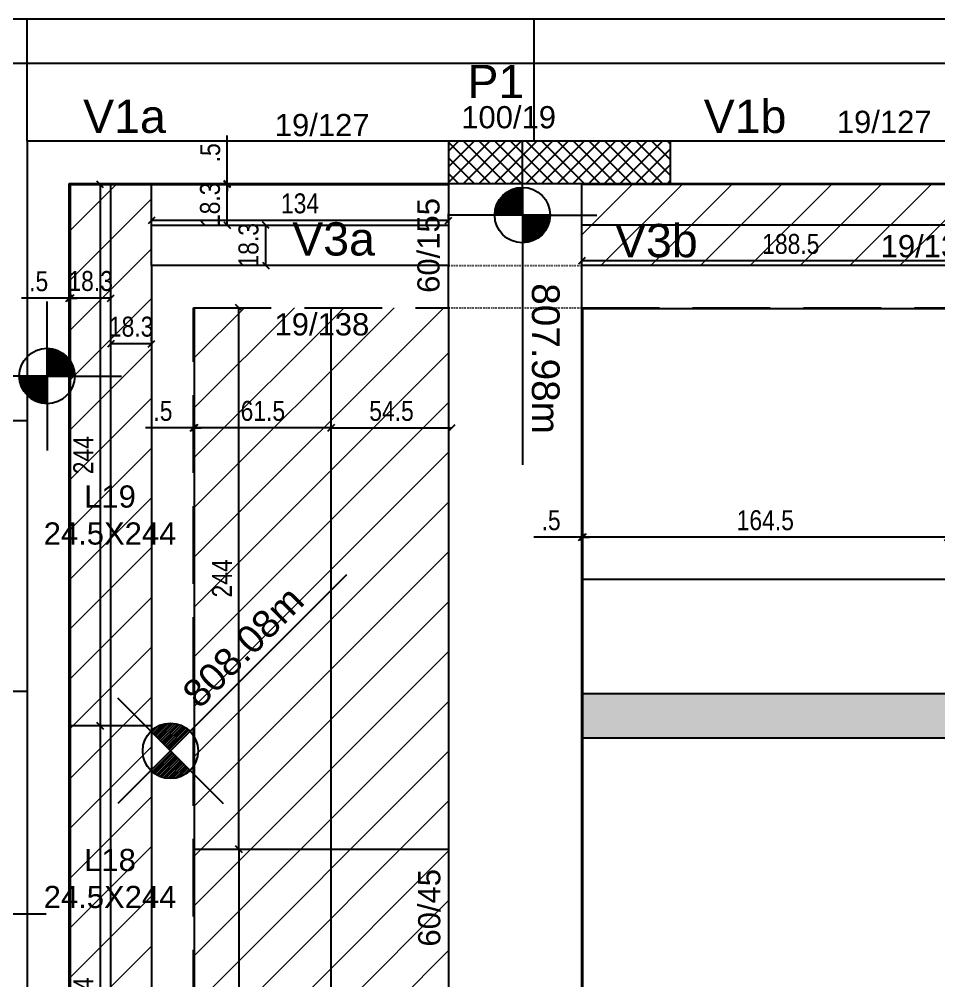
# Model space of a CAD drawing. Extents: x 2487 to 8815, y 325 to 3946.
# Drawn here: x 3078.5 to 3493.1, y 2536.6 to 2970 of the extents above; entities that cross this region are included whole.
import ezdxf

# ---------------------------------------------------------------- set-up
doc = ezdxf.new("R2010")
doc.units = 0
doc.linetypes.add('ESTILO_TQS_0001', pattern=[1, 0.7, -0.3])
doc.linetypes.add('ESTILO_TQS_0002', pattern=[0.4, 0.1, -0.3])
for name, color, linetype in [('1', 1, 'Continuous'), ('3', 3, 'Continuous'), ('4', 4, 'Continuous'), ('6', 6, 'Continuous'), ('AUX00', 7, 'Continuous'), ('COTA', 241, 'Continuous'), ('Painéis', 200, 'Continuous'), ('Pilares', 5, 'Continuous')]:
    doc.layers.add(name, color=color, linetype=linetype)
doc.layers.add('Hachura', color=251, linetype='Continuous', lineweight=9)
doc.layers.add('REAPROVEITAMENTO', color=251, linetype='Continuous', lineweight=9)
doc.styles.add('COTA TECNICA-50', font='techl___.ttf', dxfattribs={"height": 9})
doc.styles.get("Standard").update_dxf_attribs({"font": 'arial.ttf'})
doc.dimstyles.new('COTA PAINEL-50', dxfattribs={"dimtxt": 9, "dimasz": 3, "dimexe": 3, "dimexo": 3, "dimgap": 3, "dimtad": 1, "dimdec": 1, "dimzin": 12, "dimdsep": 46, "dimtxsty": 'COTA TECNICA-50', "dimblk1": 'OBLIQUE', "dimblk2": 'OBLIQUE', "dimsah": 1, "dimcen": 0.9, "dimclrd": 4, "dimclre": 4, "dimclrt": 240, "dimadec": 1, "dimazin": 3, "dimtfac": 1, "dimtdec": 1, "dimtmove": 0, "dimatfit": 3, "dimfxl": 1, "dimtolj": 1, "dimtzin": 12, "dimarcsym": 0})

# ---------------------------------------------------------------- blocks, each defined once
blk = doc.blocks.new('_Oblique')
at = {"color": 0, "linetype": 'ByBlock', "lineweight": -2}
blk.add_line((-0.5, -0.5), (0.5, 0.5), dxfattribs=at)
blk = doc.blocks.new('*D127')
at = {"layer": 'COTA', "color": 4, "lineweight": -2, "transparency": 16777216}
blk.add_line((3219.13, 2785.81), (3157.63, 2785.81), dxfattribs=at)
at = {"layer": 'Defpoints', "color": 0, "transparency": 16777216}
for p in [(3157.63, 2785.81), (3157.63, 2785.81), (3219.13, 2785.81)]:
    blk.add_point(p, dxfattribs=at)
at = {"layer": 'COTA', "color": 4, "lineweight": -2, "transparency": 16777216, "xscale": 3, "yscale": 3, "zscale": 3, "rotation": 180}
blk.add_blockref('_Oblique', (3157.63, 2785.81), dxfattribs=at)
at = {"layer": 'COTA', "color": 4, "lineweight": -2, "transparency": 16777216, "xscale": 3, "yscale": 3, "zscale": 3}
blk.add_blockref('_Oblique', (3219.13, 2785.81), dxfattribs=at)
at = {"layer": 'COTA', "color": 240, "transparency": 16777216, "insert": (3188.38, 2793.41), "char_height": 9, "attachment_point": 5, "style": 'COTA TECNICA-50'}
blk.add_mtext('\\A1;61.5', dxfattribs=at)
blk = doc.blocks.new('*D128')
at = {"layer": 'COTA', "color": 4, "lineweight": -2, "transparency": 16777216}
for p, q in [((3157.13, 2785.81), (3135.53, 2785.81)), ((3157.63, 2785.81), (3157.13, 2785.81)), ((3157.63, 2785.81), (3160.63, 2785.81))]:
    blk.add_line(p, q, dxfattribs=at)
at = {"layer": 'Defpoints', "color": 0, "transparency": 16777216}
for p in [(3157.13, 2785.81), (3157.13, 2785.81), (3157.63, 2785.81)]:
    blk.add_point(p, dxfattribs=at)
at = {"layer": 'COTA', "color": 4, "lineweight": -2, "transparency": 16777216, "xscale": 3, "yscale": 3, "zscale": 3}
blk.add_blockref('_Oblique', (3157.13, 2785.81), dxfattribs=at)
at = {"layer": 'COTA', "color": 4, "lineweight": -2, "transparency": 16777216, "xscale": 3, "yscale": 3, "zscale": 3, "rotation": 180}
blk.add_blockref('_Oblique', (3157.63, 2785.81), dxfattribs=at)
at = {"layer": 'COTA', "color": 240, "transparency": 16777216, "insert": (3143.33, 2793.41), "char_height": 9, "attachment_point": 5, "style": 'COTA TECNICA-50'}
blk.add_mtext('\\A1;.5', dxfattribs=at)
blk = doc.blocks.new('*D129')
at = {"layer": 'COTA', "color": 4, "lineweight": -2, "transparency": 16777216}
for p, q in [((3160.63, 2839.98), (3180.51, 2839.98)), ((3177.51, 2595.98), (3177.51, 2839.98)), ((3160.63, 2595.98), (3180.51, 2595.98))]:
    blk.add_line(p, q, dxfattribs=at)
at = {"layer": 'Defpoints', "color": 0, "transparency": 16777216}
for p in [(3157.63, 2839.98), (3177.51, 2839.98), (3157.63, 2595.98)]:
    blk.add_point(p, dxfattribs=at)
at = {"layer": 'COTA', "color": 4, "lineweight": -2, "transparency": 16777216, "xscale": 3, "yscale": 3, "zscale": 3}
for p, rotation in [((3177.51, 2839.98), 90), ((3177.51, 2595.98), 270)]:
    blk.add_blockref('_Oblique', p, dxfattribs=dict(at, rotation=rotation))
at = {"layer": 'COTA', "color": 240, "transparency": 16777216, "insert": (3169.94, 2717.98), "char_height": 9, "attachment_point": 5, "rotation": 90, "style": 'COTA TECNICA-50'}
blk.add_mtext('\\A1;244', dxfattribs=at)
blk = doc.blocks.new('*D130')
at = {"layer": 'COTA', "color": 4, "lineweight": -2, "transparency": 16777216}
for p, q in [((3160.63, 2595.98), (3180.51, 2595.98)), ((3177.51, 2595.98), (3177.51, 2406.48)), ((3160.63, 2406.48), (3180.51, 2406.48))]:
    blk.add_line(p, q, dxfattribs=at)
at = {"layer": 'Defpoints', "color": 0, "transparency": 16777216}
for p in [(3157.63, 2595.98), (3157.63, 2406.48), (3177.51, 2406.48)]:
    blk.add_point(p, dxfattribs=at)
at = {"layer": 'COTA', "color": 4, "lineweight": -2, "transparency": 16777216, "xscale": 3, "yscale": 3, "zscale": 3}
for p, rotation in [((3177.51, 2595.98), 90), ((3177.51, 2406.48), 270)]:
    blk.add_blockref('_Oblique', p, dxfattribs=dict(at, rotation=rotation))
at = {"layer": 'COTA', "color": 240, "transparency": 16777216, "insert": (3169.88, 2501.23), "char_height": 9, "attachment_point": 5, "rotation": 90, "style": 'COTA TECNICA-50'}
blk.add_mtext('\\A1;189.5', dxfattribs=at)
blk = doc.blocks.new('*D138')
at = {"layer": 'COTA', "color": 4, "lineweight": -2, "transparency": 16777216}
for p, q in [((3219.13, 2785.81), (3273.62, 2785.81)), ((3219.13, 2782.81), (3219.13, 2782.81))]:
    blk.add_line(p, q, dxfattribs=at)
at = {"layer": 'Defpoints', "color": 0, "transparency": 16777216}
for p in [(3219.13, 2785.81), (3273.62, 2785.81), (3273.62, 2785.81)]:
    blk.add_point(p, dxfattribs=at)
at = {"layer": 'COTA', "color": 4, "lineweight": -2, "transparency": 16777216, "xscale": 3, "yscale": 3, "zscale": 3, "rotation": 180}
blk.add_blockref('_Oblique', (3219.13, 2785.81), dxfattribs=at)
at = {"layer": 'COTA', "color": 4, "lineweight": -2, "transparency": 16777216, "xscale": 3, "yscale": 3, "zscale": 3}
blk.add_blockref('_Oblique', (3273.62, 2785.81), dxfattribs=at)
at = {"layer": 'COTA', "color": 240, "transparency": 16777216, "insert": (3246.37, 2793.41), "char_height": 9, "attachment_point": 5, "style": 'COTA TECNICA-50'}
blk.add_mtext('\\A1;54.5', dxfattribs=at)
blk = doc.blocks.new('*D164')
at = {"layer": 'COTA', "color": 4, "lineweight": -2, "transparency": 16777216}
blk.add_line((3497.12, 2736.53), (3332.62, 2736.53), dxfattribs=at)
at = {"layer": 'Defpoints', "color": 0, "transparency": 16777216}
for p in [(3332.62, 2736.53), (3332.62, 2736.53), (3497.12, 2736.53)]:
    blk.add_point(p, dxfattribs=at)
at = {"layer": 'COTA', "color": 4, "lineweight": -2, "transparency": 16777216, "xscale": 3, "yscale": 3, "zscale": 3, "rotation": 180}
blk.add_blockref('_Oblique', (3332.62, 2736.53), dxfattribs=at)
at = {"layer": 'COTA', "color": 4, "lineweight": -2, "transparency": 16777216, "xscale": 3, "yscale": 3, "zscale": 3}
blk.add_blockref('_Oblique', (3497.12, 2736.53), dxfattribs=at)
at = {"layer": 'COTA', "color": 240, "transparency": 16777216, "insert": (3414.87, 2744.13), "char_height": 9, "attachment_point": 5, "style": 'COTA TECNICA-50'}
blk.add_mtext('\\A1;164.5', dxfattribs=at)
blk = doc.blocks.new('*D165')
at = {"layer": 'COTA', "color": 4, "lineweight": -2, "transparency": 16777216}
for p, q in [((3332.12, 2736.53), (3310.53, 2736.53)), ((3332.62, 2736.53), (3332.12, 2736.53)), ((3332.62, 2736.53), (3335.62, 2736.53))]:
    blk.add_line(p, q, dxfattribs=at)
at = {"layer": 'Defpoints', "color": 0, "transparency": 16777216}
for p in [(3332.12, 2736.53), (3332.12, 2736.53), (3332.62, 2736.53)]:
    blk.add_point(p, dxfattribs=at)
at = {"layer": 'COTA', "color": 4, "lineweight": -2, "transparency": 16777216, "xscale": 3, "yscale": 3, "zscale": 3}
blk.add_blockref('_Oblique', (3332.12, 2736.53), dxfattribs=at)
at = {"layer": 'COTA', "color": 4, "lineweight": -2, "transparency": 16777216, "xscale": 3, "yscale": 3, "zscale": 3, "rotation": 180}
blk.add_blockref('_Oblique', (3332.62, 2736.53), dxfattribs=at)
at = {"layer": 'COTA', "color": 240, "transparency": 16777216, "insert": (3318.32, 2744.13), "char_height": 9, "attachment_point": 5, "style": 'COTA TECNICA-50'}
blk.add_mtext('\\A1;.5', dxfattribs=at)
blk = doc.blocks.new('*D227')
at = {"layer": 'COTA', "color": 4, "lineweight": -2, "transparency": 16777216}
blk.add_line((3520.62, 2861.06), (3332.12, 2861.06), dxfattribs=at)
at = {"layer": 'Defpoints', "color": 0, "transparency": 16777216}
for p in [(3332.12, 2861.06), (3332.12, 2861.06), (3520.62, 2861.06)]:
    blk.add_point(p, dxfattribs=at)
at = {"layer": 'COTA', "color": 4, "lineweight": -2, "transparency": 16777216, "xscale": 3, "yscale": 3, "zscale": 3, "rotation": 180}
blk.add_blockref('_Oblique', (3332.12, 2861.06), dxfattribs=at)
at = {"layer": 'COTA', "color": 4, "lineweight": -2, "transparency": 16777216, "xscale": 3, "yscale": 3, "zscale": 3}
blk.add_blockref('_Oblique', (3520.62, 2861.06), dxfattribs=at)
at = {"layer": 'COTA', "color": 240, "transparency": 16777216, "insert": (3426.37, 2868.68), "char_height": 9, "attachment_point": 5, "style": 'COTA TECNICA-50'}
blk.add_mtext('\\A1;188.5', dxfattribs=at)
blk = doc.blocks.new('*D204')
at = {"layer": 'COTA', "color": 4, "lineweight": -2, "transparency": 16777216}
blk.add_line((3172.29, 2877.24), (3172.29, 2895.5), dxfattribs=at)
at = {"layer": 'Defpoints', "color": 0, "transparency": 16777216}
for p in [(3172.29, 2895.5), (3172.29, 2895.5), (3172.29, 2877.24)]:
    blk.add_point(p, dxfattribs=at)
at = {"layer": 'COTA', "color": 4, "lineweight": -2, "transparency": 16777216, "xscale": 3, "yscale": 3, "zscale": 3}
for p, rotation in [((3172.29, 2895.5), 90), ((3172.29, 2877.24), 270)]:
    blk.add_blockref('_Oblique', p, dxfattribs=dict(at, rotation=rotation))
at = {"layer": 'COTA', "color": 240, "transparency": 16777216, "insert": (3164.58, 2886.37), "char_height": 9, "attachment_point": 5, "rotation": 90, "style": 'COTA TECNICA-50'}
blk.add_mtext('\\A1;18.3', dxfattribs=at)
blk = doc.blocks.new('*D20')
at = {"layer": 'COTA', "color": 4, "lineweight": -2, "transparency": 16777216}
for p, q in [((3172.29, 2896), (3172.29, 2917.59)), ((3172.29, 2895.5), (3172.29, 2896)), ((3172.29, 2895.5), (3172.29, 2892.5))]:
    blk.add_line(p, q, dxfattribs=at)
at = {"layer": 'Defpoints', "color": 0, "transparency": 16777216}
for p in [(3172.29, 2896), (3172.29, 2896), (3172.29, 2895.5)]:
    blk.add_point(p, dxfattribs=at)
at = {"layer": 'COTA', "color": 4, "lineweight": -2, "transparency": 16777216, "xscale": 3, "yscale": 3, "zscale": 3}
for p, rotation in [((3172.29, 2896), 270), ((3172.29, 2895.5), 90)]:
    blk.add_blockref('_Oblique', p, dxfattribs=dict(at, rotation=rotation))
at = {"layer": 'COTA', "color": 240, "transparency": 16777216, "insert": (3164.69, 2909.8), "char_height": 9, "attachment_point": 5, "rotation": 90, "style": 'COTA TECNICA-50'}
blk.add_mtext('\\A1;.5', dxfattribs=at)
blk = doc.blocks.new('*D205')
at = {"layer": 'COTA', "color": 4, "lineweight": -2, "transparency": 16777216}
blk.add_line((3189.65, 2858.98), (3189.65, 2877.24), dxfattribs=at)
at = {"layer": 'Defpoints', "color": 0, "transparency": 16777216}
for p in [(3189.65, 2877.24), (3189.65, 2877.24), (3189.65, 2858.98)]:
    blk.add_point(p, dxfattribs=at)
at = {"layer": 'COTA', "color": 4, "lineweight": -2, "transparency": 16777216, "xscale": 3, "yscale": 3, "zscale": 3}
for p, rotation in [((3189.65, 2877.24), 90), ((3189.65, 2858.98), 270)]:
    blk.add_blockref('_Oblique', p, dxfattribs=dict(at, rotation=rotation))
at = {"layer": 'COTA', "color": 240, "transparency": 16777216, "insert": (3181.93, 2868.11), "char_height": 9, "attachment_point": 5, "rotation": 90, "style": 'COTA TECNICA-50'}
blk.add_mtext('\\A1;18.3', dxfattribs=at)
blk = doc.blocks.new('*D206')
at = {"layer": 'COTA', "color": 4, "lineweight": -2, "transparency": 16777216}
blk.add_line((3119.87, 2844.24), (3101.62, 2844.24), dxfattribs=at)
at = {"layer": 'Defpoints', "color": 0, "transparency": 16777216}
for p in [(3101.62, 2844.24), (3101.62, 2844.24), (3119.87, 2844.24)]:
    blk.add_point(p, dxfattribs=at)
at = {"layer": 'COTA', "color": 4, "lineweight": -2, "transparency": 16777216, "xscale": 3, "yscale": 3, "zscale": 3, "rotation": 180}
blk.add_blockref('_Oblique', (3101.62, 2844.24), dxfattribs=at)
at = {"layer": 'COTA', "color": 4, "lineweight": -2, "transparency": 16777216, "xscale": 3, "yscale": 3, "zscale": 3}
blk.add_blockref('_Oblique', (3119.87, 2844.24), dxfattribs=at)
at = {"layer": 'COTA', "color": 240, "transparency": 16777216, "insert": (3110.75, 2851.96), "char_height": 9, "attachment_point": 5, "style": 'COTA TECNICA-50'}
blk.add_mtext('\\A1;18.3', dxfattribs=at)
blk = doc.blocks.new('*D207')
at = {"layer": 'COTA', "color": 4, "lineweight": -2, "transparency": 16777216}
for p, q in [((3101.12, 2844.24), (3079.53, 2844.24)), ((3101.62, 2844.24), (3101.12, 2844.24)), ((3101.62, 2844.24), (3104.62, 2844.24))]:
    blk.add_line(p, q, dxfattribs=at)
at = {"layer": 'Defpoints', "color": 0, "transparency": 16777216}
for p in [(3101.12, 2844.24), (3101.12, 2844.24), (3101.62, 2844.24)]:
    blk.add_point(p, dxfattribs=at)
at = {"layer": 'COTA', "color": 4, "lineweight": -2, "transparency": 16777216, "xscale": 3, "yscale": 3, "zscale": 3}
blk.add_blockref('_Oblique', (3101.12, 2844.24), dxfattribs=at)
at = {"layer": 'COTA', "color": 4, "lineweight": -2, "transparency": 16777216, "xscale": 3, "yscale": 3, "zscale": 3, "rotation": 180}
blk.add_blockref('_Oblique', (3101.62, 2844.24), dxfattribs=at)
at = {"layer": 'COTA', "color": 240, "transparency": 16777216, "insert": (3087.32, 2851.84), "char_height": 9, "attachment_point": 5, "style": 'COTA TECNICA-50'}
blk.add_mtext('\\A1;.5', dxfattribs=at)
blk = doc.blocks.new('*D208')
at = {"layer": 'COTA', "color": 4, "lineweight": -2, "transparency": 16777216}
for p, q in [((3119.87, 2824.91), (3119.87, 2826.66)), ((3138.13, 2824.91), (3138.13, 2826.66)), ((3138.13, 2823.66), (3119.87, 2823.66))]:
    blk.add_line(p, q, dxfattribs=at)
at = {"layer": 'Defpoints', "color": 0, "transparency": 16777216}
for p in [(3119.87, 2823.66), (3119.87, 2821.91), (3138.13, 2821.91)]:
    blk.add_point(p, dxfattribs=at)
at = {"layer": 'COTA', "color": 4, "lineweight": -2, "transparency": 16777216, "xscale": 3, "yscale": 3, "zscale": 3, "rotation": 180}
blk.add_blockref('_Oblique', (3119.87, 2823.66), dxfattribs=at)
at = {"layer": 'COTA', "color": 4, "lineweight": -2, "transparency": 16777216, "xscale": 3, "yscale": 3, "zscale": 3}
blk.add_blockref('_Oblique', (3138.13, 2823.66), dxfattribs=at)
at = {"layer": 'COTA', "color": 240, "transparency": 16777216, "insert": (3129, 2831.37), "char_height": 9, "attachment_point": 5, "style": 'COTA TECNICA-50'}
blk.add_mtext('\\A1;18.3', dxfattribs=at)
blk = doc.blocks.new('*D209')
at = {"layer": 'COTA', "color": 4, "lineweight": -2, "transparency": 16777216}
for p, q in [((3138.13, 2880.24), (3138.13, 2882.24)), ((3272.12, 2880.24), (3272.12, 2882.24)), ((3272.12, 2879.24), (3138.13, 2879.24))]:
    blk.add_line(p, q, dxfattribs=at)
at = {"layer": 'Defpoints', "color": 0, "transparency": 16777216}
for p in [(3138.13, 2879.24), (3138.13, 2877.24), (3272.12, 2877.24)]:
    blk.add_point(p, dxfattribs=at)
at = {"layer": 'COTA', "color": 4, "lineweight": -2, "transparency": 16777216, "xscale": 3, "yscale": 3, "zscale": 3, "rotation": 180}
blk.add_blockref('_Oblique', (3138.13, 2879.24), dxfattribs=at)
at = {"layer": 'COTA', "color": 4, "lineweight": -2, "transparency": 16777216, "xscale": 3, "yscale": 3, "zscale": 3}
blk.add_blockref('_Oblique', (3272.12, 2879.24), dxfattribs=at)
at = {"layer": 'COTA', "color": 240, "transparency": 16777216, "insert": (3205.12, 2886.94), "char_height": 9, "attachment_point": 5, "style": 'COTA TECNICA-50'}
blk.add_mtext('\\A1;134', dxfattribs=at)
blk = doc.blocks.new('*D21')
at = {"layer": 'COTA', "color": 4, "lineweight": -2, "transparency": 16777216}
blk.add_line((3114.97, 2895.5), (3114.97, 2651.5), dxfattribs=at)
at = {"layer": 'Defpoints', "color": 0, "transparency": 16777216}
for p in [(3114.97, 2895.5), (3114.97, 2651.5), (3114.97, 2651.5)]:
    blk.add_point(p, dxfattribs=at)
at = {"layer": 'COTA', "color": 4, "lineweight": -2, "transparency": 16777216, "xscale": 3, "yscale": 3, "zscale": 3}
for p, rotation in [((3114.97, 2895.5), 90), ((3114.97, 2651.5), 270)]:
    blk.add_blockref('_Oblique', p, dxfattribs=dict(at, rotation=rotation))
at = {"layer": 'COTA', "color": 240, "transparency": 16777216, "insert": (3107.4, 2773.5), "char_height": 9, "attachment_point": 5, "rotation": 90, "style": 'COTA TECNICA-50'}
blk.add_mtext('\\A1;244', dxfattribs=at)
blk = doc.blocks.new('*D22')
at = {"layer": 'COTA', "color": 4, "lineweight": -2, "transparency": 16777216}
blk.add_line((3114.97, 2651.5), (3114.97, 2407.5), dxfattribs=at)
at = {"layer": 'Defpoints', "color": 0, "transparency": 16777216}
for p in [(3114.97, 2651.5), (3114.97, 2407.5), (3114.97, 2407.5)]:
    blk.add_point(p, dxfattribs=at)
at = {"layer": 'COTA', "color": 4, "lineweight": -2, "transparency": 16777216, "xscale": 3, "yscale": 3, "zscale": 3}
for p, rotation in [((3114.97, 2651.5), 90), ((3114.97, 2407.5), 270)]:
    blk.add_blockref('_Oblique', p, dxfattribs=dict(at, rotation=rotation))
at = {"layer": 'COTA', "color": 240, "transparency": 16777216, "insert": (3107.4, 2529.5), "char_height": 9, "attachment_point": 5, "rotation": 90, "style": 'COTA TECNICA-50'}
blk.add_mtext('\\A1;244', dxfattribs=at)

msp = doc.modelspace()

# ---------------------------------------------------------------- hatches: boundary and pattern name
at = {"layer": 'Hachura', "linetype": 'ByBlock'}
h = msp.add_hatch(color=256, dxfattribs=at)
h.dxf.hatch_style = 1
h.paths.add_polyline_path([(4229.12, 2645.94), (4229.12, 2665.98), (3332.62, 2665.98), (3332.62, 2645.94)])
at = {"layer": 'REAPROVEITAMENTO', "linetype": 'ByBlock'}
h = msp.add_hatch(dxfattribs=at)
h.set_pattern_fill('ANSI31', color=256, scale=5, style=2)
h.set_pattern_definition([(45, (-1702.717, 23.782), (-11.22532, 11.22532), [])])
h.paths.add_polyline_path([(3138.13, 2895.75), (3101.62, 2896), (3101.62, 2184.13), (3138.13, 2183.88)])
h = msp.add_hatch(dxfattribs=at)
h.set_pattern_fill('ANSI31', color=256, scale=5, style=2)
h.set_pattern_definition([(45, (-864.431, 23.28), (-11.22532, 11.22532), [])])
h.paths.add_polyline_path([(4229.12, 2896), (3332.12, 2896), (3332.12, 2858.98), (4229.12, 2858.98)])
h = msp.add_hatch(dxfattribs=at)
h.set_pattern_fill('ANSI31', color=256, scale=5, style=2)
h.set_pattern_definition([(45, (128.207, 371.75), (-11.22532, 11.22532), [])])
h.paths.add_polyline_path([(3157.63, 2155.5), (3272.12, 2155.5), (3272.12, 2839.98), (3157.63, 2839.98)])

# ---------------------------------------------------------------- linework, layer by layer
at = {"layer": '1', "color": 3, "linetype": 'Continuous'}
msp.add_line((5242.62, 2950), (3047.12, 2950), dxfattribs=at)
at = {"layer": '1', "linetype": 'Continuous'}
for p, q in [((3082.12, 2915), (3082.12, 2915)), ((3082.12, 2915), (3082.12, 2915)), ((3082.12, 2915), (3082.12, 2915)), ((3082.12, 2915), (3082.12, 2915)), ((3305.39, 2881.71), (3305.39, 2915.26)), ((3101.12, 2896), (3101.12, 2896)), ((3101.12, 2896), (3101.12, 2896)), ((3101.12, 2896), (3101.12, 2896)), ((3101.12, 2896), (3101.12, 2896)), ((3297.46, 2881.71), (3297.46, 2891.37)), ((3298.25, 2881.71), (3298.25, 2891.97)), ((3299.05, 2881.71), (3299.05, 2892.48)), ((3299.84, 2881.71), (3299.84, 2892.91)), ((3300.63, 2881.71), (3300.63, 2893.27)), ((3301.43, 2881.71), (3301.43, 2893.56)), ((3302.22, 2881.71), (3302.22, 2893.8)), ((3303.01, 2881.71), (3303.01, 2893.98)), ((3303.8, 2881.71), (3303.8, 2894.11)), ((3304.6, 2881.71), (3304.6, 2894.21)), ((3305.39, 2894.21), (3305.39, 2869.21)), ((3294.29, 2881.71), (3294.29, 2887.45)), ((3295.08, 2881.71), (3295.08, 2888.78)), ((3295.88, 2881.71), (3295.88, 2889.81)), ((3296.67, 2881.71), (3296.67, 2890.66)), ((3293.5, 2881.71), (3293.5, 2885.56)), ((3305.39, 2881.71), (3271.83, 2881.71)), ((3317.89, 2881.71), (3292.89, 2881.71)), ((3305.39, 2881.71), (3305.39, 2769.21)), ((3305.39, 2881.71), (3338.95, 2881.71)), ((3306.18, 2881.71), (3306.18, 2869.21)), ((3306.98, 2881.71), (3306.98, 2869.31)), ((3307.77, 2881.71), (3307.77, 2869.43)), ((3308.56, 2881.71), (3308.56, 2869.62)), ((3309.35, 2881.71), (3309.35, 2869.85)), ((3310.15, 2881.71), (3310.15, 2870.15)), ((3310.94, 2881.71), (3310.94, 2870.51)), ((3311.73, 2881.71), (3311.73, 2870.93)), ((3312.53, 2881.71), (3312.53, 2871.44)), ((3313.32, 2881.71), (3313.32, 2872.04)), ((3314.11, 2881.71), (3314.11, 2872.75)), ((3314.9, 2881.71), (3314.9, 2873.6)), ((3315.7, 2881.71), (3315.7, 2874.63)), ((3316.49, 2881.71), (3316.49, 2875.96)), ((3317.28, 2881.71), (3317.28, 2877.86)), ((3091.09, 2809.17), (3091.09, 2842.73)), ((3157.13, 2839.98), (3157.13, 2839.98)), ((3157.13, 2839.98), (3157.13, 2839.98)), ((3157.13, 2839.98), (3157.13, 2839.98)), ((3272.12, 2839.98), (3272.12, 2839.98)), ((3272.12, 2839.98), (3272.12, 2839.98)), ((3332.12, 2839.98), (3332.12, 2839.98)), ((3091.09, 2796.67), (3091.09, 2821.67)), ((3091.09, 2821.06), (3094.94, 2821.06)), ((3091.09, 2820.27), (3096.83, 2820.27)), ((3091.09, 2819.48), (3098.16, 2819.48)), ((3091.09, 2818.68), (3099.19, 2818.68)), ((3091.09, 2817.89), (3100.04, 2817.89)), ((3091.09, 2817.1), (3100.75, 2817.1)), ((3091.09, 2816.31), (3101.35, 2816.31)), ((3091.09, 2815.51), (3101.86, 2815.51)), ((3091.09, 2814.72), (3102.29, 2814.72)), ((3091.09, 2813.93), (3102.65, 2813.93)), ((3091.09, 2813.13), (3102.94, 2813.13)), ((3091.09, 2809.17), (2978.59, 2809.17)), ((3103.59, 2809.17), (3078.59, 2809.17)), ((3091.09, 2812.34), (3103.18, 2812.34)), ((3091.09, 2811.55), (3103.36, 2811.55)), ((3091.09, 2810.76), (3103.49, 2810.76)), ((3091.09, 2809.96), (3103.59, 2809.96)), ((3091.09, 2809.17), (3091.09, 2775.61)), ((3091.09, 2809.17), (3124.64, 2809.17)), ((3091.09, 2808.38), (3078.59, 2808.38)), ((3091.09, 2807.58), (3078.69, 2807.58)), ((3091.09, 2806.79), (3078.81, 2806.79)), ((3091.09, 2806), (3079, 2806)), ((3091.09, 2805.21), (3079.23, 2805.21)), ((3091.09, 2804.41), (3079.53, 2804.41)), ((3091.09, 2803.62), (3079.89, 2803.62)), ((3091.09, 2802.83), (3080.31, 2802.83)), ((3091.09, 2802.03), (3080.82, 2802.03)), ((3091.09, 2801.24), (3081.42, 2801.24)), ((3091.09, 2800.45), (3082.13, 2800.45)), ((3091.09, 2799.66), (3082.98, 2799.66)), ((3091.09, 2798.86), (3084.01, 2798.86)), ((3091.09, 2798.07), (3085.34, 2798.07)), ((3091.09, 2797.28), (3087.24, 2797.28)), ((3146.71, 2640.23), (3226.26, 2719.78)), ((3146.71, 2640.23), (3122.98, 2663.96)), ((3139.42, 2647.52), (3144.42, 2652.52)), ((3139.98, 2646.96), (3145.71, 2652.69)), ((3140.54, 2646.4), (3146.87, 2652.73)), ((3141.1, 2645.84), (3147.93, 2652.67)), ((3141.66, 2645.28), (3148.92, 2652.53)), ((3137.87, 2649.07), (3155.55, 2631.39)), ((3137.87, 2631.39), (3155.55, 2649.07)), ((3138.3, 2648.64), (3141.02, 2651.36)), ((3138.86, 2648.08), (3142.92, 2652.15)), ((3142.22, 2644.72), (3149.84, 2652.33)), ((3142.78, 2644.16), (3150.7, 2652.08)), ((3143.34, 2643.6), (3151.52, 2651.77)), ((3143.9, 2643.04), (3152.29, 2651.42)), ((3144.46, 2642.47), (3153.01, 2651.02)), ((3145.02, 2641.91), (3153.7, 2650.59)), ((3145.59, 2641.35), (3154.35, 2650.12)), ((3146.15, 2640.79), (3154.98, 2649.63)), ((3146.71, 2640.23), (3122.98, 2616.5)), ((3147.27, 2639.67), (3138.43, 2630.83)), ((3146.71, 2640.23), (3170.44, 2616.5)), ((3147.83, 2639.11), (3139.06, 2630.34)), ((3148.39, 2638.55), (3139.71, 2629.87)), ((3148.95, 2637.99), (3140.4, 2629.44)), ((3149.51, 2637.43), (3141.13, 2629.05)), ((3150.07, 2636.87), (3141.9, 2628.69)), ((3150.63, 2636.31), (3142.71, 2628.39)), ((3151.19, 2635.75), (3143.57, 2628.13)), ((3151.75, 2635.19), (3144.49, 2627.93)), ((3152.31, 2634.63), (3145.48, 2627.79)), ((3152.87, 2634.07), (3146.54, 2627.73)), ((3153.43, 2633.5), (3147.7, 2627.77)), ((3153.99, 2632.94), (3148.99, 2627.94)), ((3154.55, 2632.38), (3150.49, 2628.32)), ((3155.12, 2631.82), (3152.39, 2629.1)), ((3057.13, 2566.69), (3090.69, 2566.69))]:
    msp.add_line(p, q, dxfattribs=at)
at = {"layer": '1', "color": 8, "linetype": 'Continuous'}
for p, q in [((3272.12, 2896.4), (3290.72, 2915)), ((3272.12, 2903.47), (3283.65, 2915)), ((3272.12, 2910.54), (3276.58, 2915)), ((3272.12, 2915), (3272.12, 2915)), ((3272.12, 2915), (3272.12, 2915)), ((3272.12, 2914.65), (3290.77, 2896)), ((3278.79, 2896), (3297.79, 2915)), ((3278.84, 2915), (3297.84, 2896)), ((3285.86, 2896), (3304.86, 2915)), ((3285.92, 2915), (3304.92, 2896)), ((3292.93, 2896), (3311.93, 2915)), ((3292.99, 2915), (3311.99, 2896)), ((3300, 2896), (3319, 2915)), ((3300.06, 2915), (3319.06, 2896)), ((3307.07, 2896), (3326.07, 2915)), ((3307.13, 2915), (3326.13, 2896)), ((3314.15, 2896), (3333.15, 2915)), ((3314.2, 2915), (3333.2, 2896)), ((3321.22, 2896), (3340.22, 2915)), ((3321.27, 2915), (3340.27, 2896)), ((3328.29, 2896), (3347.29, 2915)), ((3328.34, 2915), (3347.34, 2896)), ((3335.36, 2896), (3354.36, 2915)), ((3335.41, 2915), (3354.41, 2896)), ((3342.43, 2896), (3361.43, 2915)), ((3342.48, 2915), (3361.48, 2896)), ((3349.5, 2896), (3368.5, 2915)), ((3349.55, 2915), (3368.55, 2896)), ((3356.63, 2915), (3372.12, 2899.51)), ((3363.7, 2915), (3372.12, 2906.58)), ((3370.77, 2915), (3372.12, 2913.65)), ((3372.12, 2915), (3372.12, 2915)), ((3372.12, 2915), (3372.12, 2915)), ((3356.57, 2896), (3372.12, 2911.55)), ((3272.12, 2907.58), (3283.7, 2896)), ((3322.12, 2905.5), (3322.12, 2905.5)), ((3363.64, 2896), (3372.12, 2904.48)), ((3272.12, 2900.51), (3276.63, 2896)), ((3370.71, 2896), (3372.12, 2897.41))]:
    msp.add_line(p, q, dxfattribs=at)
at = {"layer": '1', "linetype": 'ESTILO_TQS_0002'}
for p, q in [((3272.12, 2858.98), (3332.12, 2858.98)), ((3272.12, 2839.98), (3332.12, 2839.98))]:
    msp.add_line(p, q, dxfattribs=at)
at = {"layer": '1', "color": 3, "linetype": 'Continuous'}
for points in [[(3272.12, 2915), (3082.12, 2915)], [(3082.12, 2915), (3082.12, 1990)], [(3742.12, 2915), (3372.12, 2915)], [(3101.12, 2896), (3272.12, 2896)], [(3101.12, 2009), (3101.12, 2896)], [(3272.12, 2896), (3272.12, 2858.98)], [(3332.12, 2858.98), (3332.12, 2896)], [(3372.12, 2896), (3742.12, 2896)], [(3272.12, 2858.98), (3138.13, 2858.98)], [(3138.13, 2858.98), (3138.13, 2046.5)], [(3272.12, 2839.98), (3272.12, 2858.98)], [(4229.12, 2858.98), (3332.12, 2858.98)], [(3332.12, 2839.98), (3332.12, 2858.98)], [(3272.12, 2839.98), (3272.12, 2009)], [(3332.12, 2009), (3332.12, 2839.98)]]:
    msp.add_lwpolyline(points, dxfattribs=at)
at = {"layer": '1', "linetype": 'Continuous'}
for centre in [(3305.39, 2881.71), (3091.09, 2809.17), (3146.71, 2640.23)]:
    msp.add_circle(centre, 12.5, dxfattribs=at)
at = {"layer": '3', "color": 5, "linetype": 'ESTILO_TQS_0001', "ltscale": 50}
for points in [[(3157.13, 2839.98), (3272.12, 2839.98)], [(3157.13, 2065.5), (3157.13, 2839.98)], [(3332.12, 2839.98), (4229.12, 2839.98)]]:
    msp.add_lwpolyline(points, dxfattribs=at)
at = {"layer": 'Painéis'}
for p, q in [((5262.62, 2970), (3027.12, 2970)), ((3082.12, 2915), (3082.12, 2970)), ((3310.63, 2915), (3310.63, 2970)), ((3138.13, 2858.98), (3138.13, 2895.5)), ((4228.62, 2895.5), (3332.12, 2895.53)), ((4228.67, 2877.24), (3332.12, 2877.24)), ((3157.63, 2155.5), (3157.63, 2839.98)), ((3219.13, 2155.5), (3219.13, 2839.98)), ((4229.12, 2839.48), (3332.62, 2839.48)), ((3332.62, 2155.5), (3332.62, 2839.48)), ((3082.12, 2789), (3027.12, 2789)), ((4229.12, 2717.48), (3332.62, 2717.48)), ((3082.12, 2667), (3027.12, 2667)), ((4229.12, 2665.98), (3332.62, 2665.98)), ((3138.13, 2651.5), (3101.62, 2651.5)), ((4229.12, 2645.98), (3332.62, 2645.98)), ((3157.63, 2595.98), (3272.12, 2595.98))]:
    msp.add_line(p, q, dxfattribs=at)
for points in [[(3101.62, 2009), (3101.62, 2895.5)], [(3101.62, 2895.5), (3272.12, 2895.5)], [(3119.87, 2009), (3119.87, 2895.5)], [(3138.13, 2877.24), (3272.12, 2877.24)]]:
    msp.add_lwpolyline(points, dxfattribs=at)
at = {"layer": 'Pilares', "linetype": 'Continuous'}
msp.add_lwpolyline([(3272.12, 2896), (3372.12, 2896), (3372.12, 2915), (3272.12, 2915), (3272.12, 2896)], dxfattribs=at)

# ---------------------------------------------------------------- texts
at = {"layer": '1', "linetype": 'Continuous'}
for s, rotation, p in [('807.98m', 270, (3309.66, 2851.02)), ('808.08m', 45, (3159.83, 2658.78))]:
    msp.add_text(s, height=12.5, rotation=rotation, dxfattribs=at).set_placement(p)
at = {"layer": '3', "color": 2, "linetype": 'Continuous'}
for s, p in [('100/19', (3277.81, 2920.84)), ('19/127', (3193.75, 2917.31)), ('19/127', (3447.12, 2918.75)), ('19/138', (3466.88, 2862.73)), ('19/138', (3193.62, 2827.48))]:
    msp.add_text(s, height=10, dxfattribs=at).set_placement(p)
for s, p in [('60/155', (3268.02, 2846.67)), ('60/45', (3268.37, 2552))]:
    msp.add_text(s, height=10, rotation=90, dxfattribs=at).set_placement(p)
at = {"layer": '4', "linetype": 'Continuous'}
for s, p in [('V1b', (3387.12, 2918.75)), ('V1a', (3107.36, 2918.75)), ('V3a', (3201.61, 2863.49)), ('V3b', (3347.12, 2862.73))]:
    msp.add_text(s, height=15, dxfattribs=at).set_placement(p)
at = {"layer": '6', "color": 4, "linetype": 'Continuous'}
msp.add_text('P1', height=15, dxfattribs=at).set_placement((3280.6, 2934.44))
at = {"layer": 'AUX00', "char_height": 10, "attachment_point": 1}
for s, insert in [('\\A1;\\pxqc;L19^J24.5X244', (3076.55, 2759.87)), ('\\A1;\\pxqc;L18^J24.5X244', (3076.55, 2596.04))]:
    msp.add_mtext_dynamic_manual_height_columns(s, width=85.8594, gutter_width=12.5, heights=[0], dxfattribs=dict(at, insert=insert))

# ---------------------------------------------------------------- dimensions: what is measured, and where the dimension line sits
at = {"layer": 'COTA'}
for base, p1, p2, picture, middle in [((3172.29, 2896), (3172.29, 2895.5), (3172.29, 2896), '*D20', (3164.69, 2909.8)), ((3114.97, 2651.5), (3114.97, 2895.5), (3114.97, 2651.5), '*D21', (3107.4, 2773.5)), ((3177.51, 2839.98), (3157.63, 2595.98), (3157.63, 2839.98), '*D129', (3169.94, 2717.98)), ((3114.97, 2407.5), (3114.97, 2651.5), (3114.97, 2407.5), '*D22', (3107.4, 2529.5)), ((3177.51, 2406.48), (3157.63, 2595.98), (3157.63, 2406.48), '*D130', (3169.88, 2501.23))]:
    dim = msp.add_linear_dim(base=base, p1=p1, p2=p2, angle=90, dimstyle='COTA PAINEL-50', dxfattribs=at)
    dim.commit()
    dim.dimension.update_dxf_attribs({"geometry": picture, "text_midpoint": middle})
for base, p1, p2, picture, middle in [((3172.29, 2895.5), (3172.29, 2877.24), (3172.29, 2895.5), '*D204', (3172.29, 2886.37)), ((3189.65, 2877.24), (3189.65, 2858.98), (3189.65, 2877.24), '*D205', (3189.65, 2868.11))]:
    dim = msp.add_linear_dim(base=base, p1=p1, p2=p2, angle=90, dimstyle='COTA PAINEL-50', dxfattribs=at)
    dim.commit()
    dim.dimension.update_dxf_attribs({"geometry": picture, "text_midpoint": middle, "dimtype": 160})
for base, p1, p2, picture, middle in [((3138.13, 2879.24), (3272.12, 2877.24), (3138.13, 2877.24), '*D209', (3205.12, 2886.94)), ((3332.12, 2861.06), (3520.62, 2861.06), (3332.12, 2861.06), '*D227', (3426.37, 2868.68)), ((3101.12, 2844.24), (3101.62, 2844.24), (3101.12, 2844.24), '*D207', (3087.32, 2851.84)), ((3157.13, 2785.81), (3157.63, 2785.81), (3157.13, 2785.81), '*D128', (3143.33, 2793.41)), ((3157.63, 2785.81), (3219.13, 2785.81), (3157.63, 2785.81), '*D127', (3188.38, 2793.41)), ((3273.62, 2785.81), (3219.13, 2785.81), (3273.62, 2785.81), '*D138', (3246.37, 2793.41)), ((3332.12, 2736.53), (3332.62, 2736.53), (3332.12, 2736.53), '*D165', (3318.32, 2744.13))]:
    dim = msp.add_linear_dim(base=base, p1=p1, p2=p2, dimstyle='COTA PAINEL-50', dxfattribs=at)
    dim.commit()
    dim.dimension.update_dxf_attribs({"geometry": picture, "text_midpoint": middle})
for base, p1, p2, picture, middle in [((3101.6197, 2844.2384), (3119.8728, 2844.2384), (3101.6197, 2844.2384), '*D206', (3110.7463, 2844.2384)), ((3119.87, 2823.66), (3138.13, 2821.91), (3119.87, 2821.91), '*D208', (3129, 2823.66))]:
    dim = msp.add_linear_dim(base=base, p1=p1, p2=p2, dimstyle='COTA PAINEL-50', dxfattribs=at)
    dim.commit()
    dim.dimension.update_dxf_attribs({"geometry": picture, "text_midpoint": middle, "dimtype": 160})
dim = msp.add_linear_dim(base=(3332.62, 2736.53), p1=(3497.12, 2736.53), p2=(3332.62, 2736.53), dimstyle='COTA PAINEL-50', override={"dimtmove": 1}, dxfattribs=at)
dim.commit()
dim.dimension.update_dxf_attribs({"geometry": '*D164', "text_midpoint": (3414.87, 2744.13)})

doc.saveas('drawing.dxf')
